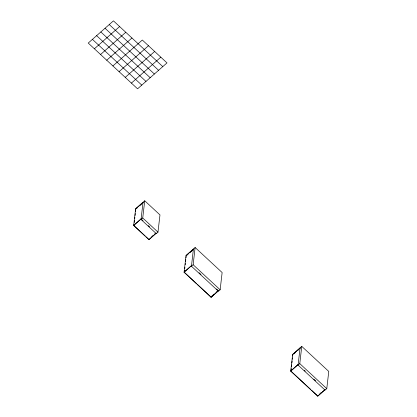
<?xml version="1.0" encoding="UTF-8"?>
<svg xmlns="http://www.w3.org/2000/svg" width="417" height="417" viewBox="0 0 417 417"><rect width="100%" height="100%" fill="white"/><g stroke="black" fill="none" stroke-linecap="round" stroke-linejoin="round"><path stroke-width="0.63" d="M156.349 233.098L148.932 239.629L133.68 225.493L135.614 208.792L144.725 200.77L159.972 214.906L157.98 232.133L156.286 233.624L141.04 219.483L143.031 202.261M133.92 225.566L134.065 224.299M134.284 222.402L134.503 220.51M134.722 218.612L134.868 217.351M135.087 215.453L135.306 213.556M135.53 211.664L135.749 209.767M141.04 219.483L142.729 217.992L144.725 200.77M148.932 239.629L155.901 233.369M216.616 288.981L218.513 290.738L211.096 297.274L184.09 272.233L186.024 255.532L195.13 247.51L222.136 272.546L220.145 289.773L218.451 291.264L191.445 266.223L193.436 249.001M184.324 272.301L184.549 270.409M184.767 268.512L184.913 267.25M185.205 264.722L185.351 263.455M185.57 261.563L185.789 259.666M186.008 257.769L186.154 256.507M191.445 266.223L193.139 264.732L195.13 247.51M211.096 297.274L217.601 291.42M325.151 389.619L317.733 396.15L290.727 371.109L292.661 354.414L301.767 346.386L328.773 371.427L326.782 388.649L325.088 390.14L298.082 365.104L300.078 347.877M291.113 369.915L291.259 368.654M291.478 366.757L291.697 364.865M291.916 362.967L292.135 361.07M292.353 359.178L292.499 357.911M292.718 356.014L292.645 354.544L300.063 348.013L300.282 348.221M298.082 365.104L299.776 363.608L301.767 346.386M317.733 396.15L324.702 389.89M94.393 48.784L119.611 26.568M100.565 54.502L125.778 32.291M106.731 60.22L131.949 38.01M112.898 65.943L142.317 40.027L166.993 62.904L137.574 88.821L88.227 43.066L113.445 20.85L162.792 66.605M119.069 71.661L148.488 45.745M125.236 77.38L154.655 51.463M131.402 83.098L160.821 57.186M136.286 208.724L137.209 207.911M139.528 205.868L141.384 204.236M141.113 218.826L133.695 225.357L145.132 235.959M133.68 225.493L141.097 218.961M151.772 236.606L152.742 235.751M154.285 234.39L155.677 233.166M186.691 255.465L188.083 254.24M189.938 252.608L192.253 250.565M191.523 265.561L184.105 272.098L196.423 283.518M184.09 272.233L191.507 265.697M210.887 296.93L214.135 294.074M215.985 292.437L217.377 291.212M293.792 353.934L295.648 352.302M297.503 350.671L298.89 349.446M290.727 371.109L298.145 364.578M319.844 393.768L321.236 392.543M109.238 24.551L158.585 70.306M105.037 28.257L154.384 74.012M100.836 31.958L150.183 77.713M96.629 35.659L145.976 81.414M92.428 39.36L141.775 85.115M143.239 202.599L143.015 202.396L135.598 208.927L135.822 209.136M193.644 249.34L193.42 249.137L186.008 255.668L186.227 255.876M142.729 217.992L157.98 232.133M193.139 264.732L220.145 289.773M299.776 363.608L326.782 388.649M298.379 364.646L298.16 364.442L290.743 370.974L310.639 389.426M142.051 219.842L143.005 220.729M148.243 225.587L149.677 226.911M199.086 272.728L200.984 274.485M304.301 370.286L305.249 371.166M313.777 379.074L315.674 380.83M146.086 236.846L148.947 239.499M197.371 284.399L211.111 297.139M311.588 390.302L317.749 396.014"/></g></svg>
